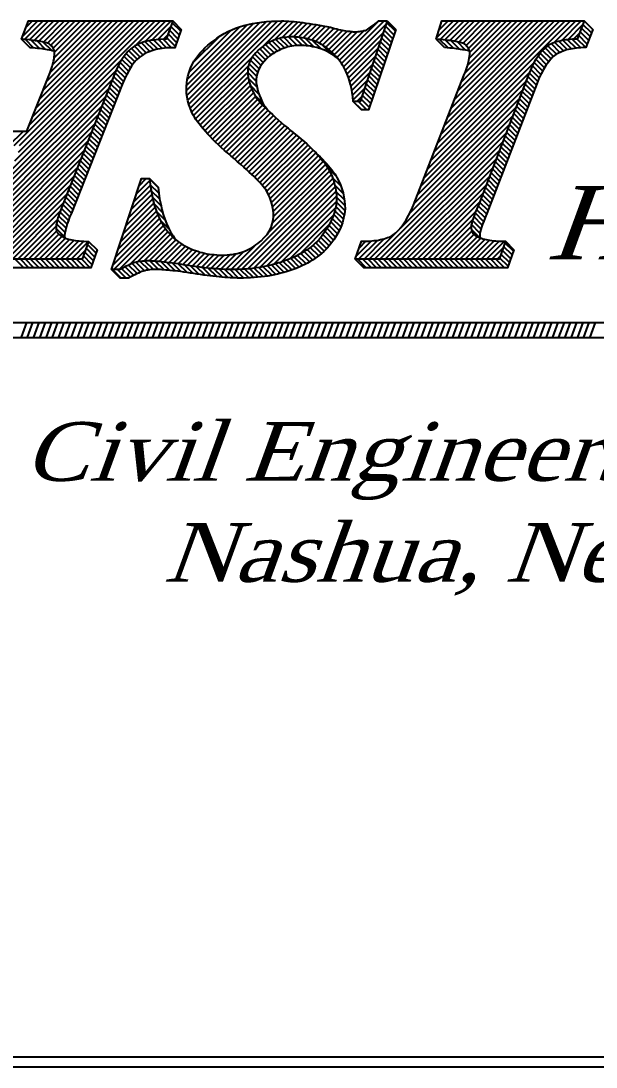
# Paper-space layout 'Cover Sheet' of a CAD drawing. Header units: inches. Extents: x 1.1 to 40.6, y 0.6 to 29.
# Drawn here: x 18.617 to 20.379, y 0.771 to 3.98 of the extents above; entities that cross this region are included whole.
import ezdxf
from ezdxf.enums import TextEntityAlignment as Align

# ---------------------------------------------------------------- set-up
doc = ezdxf.new("R2010")
doc.units = ezdxf.units.IN
doc.header["$MEASUREMENT"] = 0
for name, color, linetype in [('P4BOL', 7, 'Continuous'), ('P5TILOGO', 1, 'Continuous'), ('P5TIT', 1, 'Continuous'), ('P6TIL', 3, 'Continuous')]:
    doc.layers.add(name, color=color, linetype=linetype)
doc.styles.add('AJ4', font='dutch.ttf', dxfattribs={"width": 1.1, "oblique": 20, "height": 3.05119e-07})
doc.styles.add('MB3', font='dutch.ttf', dxfattribs={"width": 1.1, "oblique": 20, "height": 4.76748e-07})

# ---------------------------------------------------------------- blocks, each defined once
blk = doc.blocks.new('*X3')
at = {"color": 0}
for p, q in [((-6.8684, 3.0842), (-6.6611, 3.2914)), ((-6.8672, 3.0588), (-6.6346, 3.2914)), ((-6.8614, 3.0734), (-6.6434, 3.2914)), ((-6.8595, 3.0842), (-6.6523, 3.2914)), ((-6.8542, 3.2663), (-6.829, 3.2914)), ((-6.8511, 3.2606), (-6.8202, 3.2914)), ((-6.8489, 3.2804), (-6.8379, 3.2914)), ((-6.8433, 3.1181), (-6.6699, 3.2914)), ((-6.8429, 3.2598), (-6.8114, 3.2914)), ((-6.8375, 3.1327), (-6.6788, 3.2914)), ((-6.8351, 3.2588), (-6.8025, 3.2914)), ((-6.8316, 3.1474), (-6.6876, 3.2914)), ((-6.8274, 3.2577), (-6.7937, 3.2914)), ((-6.8258, 3.1621), (-6.6965, 3.2914)), ((-6.82, 3.2563), (-6.7849, 3.2914)), ((-6.8199, 3.1768), (-6.7053, 3.2914)), ((-6.8141, 3.1915), (-6.7141, 3.2914)), ((-6.8132, 3.2543), (-6.776, 3.2914)), ((-6.8085, 3.2059), (-6.723, 3.2914)), ((-6.8076, 3.251), (-6.7672, 3.2914)), ((-6.8048, 3.2185), (-6.7318, 3.2914)), ((-6.8038, 3.246), (-6.7583, 3.2914)), ((-6.802, 3.23), (-6.7407, 3.2914)), ((-6.8015, 3.2394), (-6.7495, 3.2914)), ((-6.6663, 3.2509), (-6.6258, 3.2914)), ((-6.6515, 3.2568), (-6.6169, 3.2914)), ((-6.6402, 3.2593), (-6.6081, 3.2914)), ((-6.5825, 3.1756), (-6.4706, 3.2875)), ((-6.5821, 3.1848), (-6.4818, 3.2851)), ((-6.5819, 3.1673), (-6.46, 3.2893)), ((-6.5805, 3.1599), (-6.4502, 3.2902)), ((-6.5787, 3.1529), (-6.4406, 3.291)), ((-6.5764, 3.1463), (-6.4315, 3.2912)), ((-6.5739, 3.14), (-6.4225, 3.2914)), ((-6.4559, 3.2492), (-6.414, 3.291)), ((-6.4364, 3.2598), (-6.4057, 3.2905)), ((-6.424, 3.2634), (-6.3977, 3.2896)), ((-6.4139, 3.2647), (-6.3898, 3.2887)), ((-6.4049, 3.2648), (-6.3822, 3.2875)), ((-6.3966, 3.2642), (-6.3745, 3.2864)), ((-6.3889, 3.2631), (-6.3669, 3.2851)), ((-6.3291, 3.2257), (-6.2634, 3.2914)), ((-6.3254, 3.2206), (-6.2545, 3.2914)), ((-6.3219, 3.2152), (-6.2514, 3.2857)), ((-6.177, 3.0595), (-5.9452, 3.2914)), ((-6.1714, 3.074), (-5.954, 3.2914)), ((-6.1675, 3.2635), (-6.1396, 3.2914)), ((-6.1658, 3.0885), (-5.9628, 3.2914)), ((-6.1633, 3.2766), (-6.1485, 3.2914)), ((-6.1616, 3.2606), (-6.1308, 3.2914)), ((-6.1602, 3.1029), (-5.9717, 3.2914)), ((-6.1591, 3.2897), (-6.1573, 3.2914)), ((-6.1546, 3.1174), (-5.9805, 3.2914)), ((-6.1535, 3.2598), (-6.1219, 3.2914)), ((-6.1489, 3.1318), (-5.9894, 3.2914)), ((-6.1457, 3.2588), (-6.1131, 3.2914)), ((-6.1433, 3.1463), (-5.9982, 3.2914)), ((-6.138, 3.2577), (-6.1043, 3.2914)), ((-6.1377, 3.1608), (-6.007, 3.2914)), ((-6.1321, 3.1752), (-6.0159, 3.2914)), ((-6.1306, 3.2562), (-6.0954, 3.2914)), ((-6.1265, 3.1897), (-6.0247, 3.2914)), ((-6.1238, 3.2542), (-6.0866, 3.2914)), ((-6.1205, 3.2044), (-6.0336, 3.2914)), ((-6.1184, 3.2507), (-6.0777, 3.2914)), ((-6.1157, 3.2181), (-6.0424, 3.2914)), ((-6.1145, 3.2459), (-6.0689, 3.2914)), ((-6.1132, 3.2294), (-6.0512, 3.2914)), ((-6.1126, 3.2389), (-6.0601, 3.2914)), ((-5.9727, 3.255), (-5.9363, 3.2914)), ((-5.9604, 3.2585), (-5.9275, 3.2914)), ((-5.9498, 3.2602), (-5.9247, 3.2854)), ((-6.6302, 3.2605), (-6.6086, 3.2821)), ((-6.6208, 3.2611), (-6.6136, 3.2682)), ((-6.581, 3.1948), (-6.4941, 3.2817)), ((-6.5782, 3.2064), (-6.5084, 3.2762)), ((-6.3816, 3.2616), (-6.3593, 3.2839)), ((-6.3748, 3.2596), (-6.3519, 3.2825)), ((-6.3683, 3.2572), (-6.3444, 3.2811)), ((-6.3622, 3.2544), (-6.3375, 3.2792)), ((-6.3565, 3.2513), (-6.3304, 3.2774)), ((-6.3513, 3.2477), (-6.3231, 3.2759)), ((-6.3464, 3.2438), (-6.3156, 3.2745)), ((-6.3417, 3.2396), (-6.3076, 3.2737)), ((-6.3373, 3.2352), (-6.2989, 3.2736)), ((-6.333, 3.2307), (-6.2884, 3.2752)), ((-6.3188, 3.2095), (-6.2558, 3.2724)), ((-5.9401, 3.2611), (-5.9302, 3.271)), ((-6.5712, 3.2223), (-6.5279, 3.2656)), ((-6.3159, 3.2035), (-6.2603, 3.2591)), ((-6.5708, 3.1342), (-6.4719, 3.2331)), ((-6.3134, 3.1971), (-6.2647, 3.2458)), ((-6.8729, 3.0443), (-6.6895, 3.2277)), ((-6.5674, 3.1288), (-6.4796, 3.2166)), ((-6.3114, 3.1904), (-6.2692, 3.2326)), ((-6.3097, 3.1832), (-6.2736, 3.2193)), ((-6.1827, 3.0451), (-6.006, 3.2217)), ((-6.8786, 3.0297), (-6.6993, 3.209)), ((-6.5638, 3.1236), (-6.4808, 3.2065)), ((-6.5599, 3.1186), (-6.4802, 3.1983)), ((-6.3083, 3.1758), (-6.2781, 3.206)), ((-6.1883, 3.0306), (-6.0134, 3.2055)), ((-6.8844, 3.0151), (-6.7058, 3.1937)), ((-6.556, 3.1137), (-6.4786, 3.191)), ((-6.5519, 3.109), (-6.4765, 3.1844)), ((-6.307, 3.1682), (-6.2826, 3.1927)), ((-6.1939, 3.0162), (-6.0189, 3.1911)), ((-6.8958, 2.986), (-6.7174, 3.1645)), ((-6.8901, 3.0006), (-6.7116, 3.1791)), ((-6.5477, 3.1043), (-6.474, 3.178)), ((-6.5435, 3.0996), (-6.4711, 3.172)), ((-6.5392, 3.0951), (-6.4682, 3.1661)), ((-6.3061, 3.1603), (-6.287, 3.1794)), ((-6.2999, 3.1577), (-6.2915, 3.1661)), ((-6.1995, 3.0017), (-6.0245, 3.1768)), ((-6.9028, 2.9702), (-6.7231, 3.1499)), ((-6.5348, 3.0907), (-6.4645, 3.161)), ((-6.5303, 3.0863), (-6.4604, 3.1562)), ((-6.5258, 3.082), (-6.4562, 3.1516)), ((-6.5212, 3.0778), (-6.4519, 3.1471)), ((-6.2122, 2.9714), (-6.0355, 3.1481)), ((-6.2051, 2.9873), (-6.03, 3.1624)), ((-6.9134, 2.9508), (-6.7289, 3.1353)), ((-6.5164, 3.0737), (-6.4474, 3.1428)), ((-6.5117, 3.0696), (-6.4427, 3.1385)), ((-6.5069, 3.0655), (-6.4382, 3.1342)), ((-6.5021, 3.0615), (-6.4336, 3.13)), ((-6.2273, 2.9474), (-6.041, 3.1337)), ((-6.9597, 2.8956), (-6.7346, 3.1207)), ((-6.4974, 3.0574), (-6.4289, 3.1259)), ((-6.4927, 3.0533), (-6.4241, 3.1218)), ((-6.4879, 3.0492), (-6.4194, 3.1177)), ((-6.4834, 3.0449), (-6.4146, 3.1136)), ((-6.2703, 2.8956), (-6.0465, 3.1193)), ((-6.9509, 2.8956), (-6.7404, 3.1061)), ((-6.8772, 3.0842), (-6.8531, 3.1083)), ((-6.4789, 3.0406), (-6.4098, 3.1096)), ((-6.4742, 3.0364), (-6.405, 3.1056)), ((-6.4697, 3.0321), (-6.4001, 3.1016)), ((-6.4654, 3.0276), (-6.3952, 3.0977)), ((-6.2614, 2.8956), (-6.0521, 3.105)), ((-6.942, 2.8956), (-6.7462, 3.0915)), ((-6.9332, 2.8956), (-6.7519, 3.0769)), ((-6.4609, 3.0231), (-6.3904, 3.0936)), ((-6.4568, 3.0184), (-6.3857, 3.0895)), ((-6.4528, 3.0136), (-6.3811, 3.0853)), ((-6.4491, 3.0085), (-6.3765, 3.0811)), ((-6.4463, 3.0024), (-6.372, 3.0767)), ((-6.2526, 2.8956), (-6.0576, 3.0906)), ((-6.9243, 2.8956), (-6.7577, 3.0623)), ((-6.4437, 2.9962), (-6.3676, 3.0722)), ((-6.4414, 2.9896), (-6.3635, 3.0676)), ((-6.4397, 2.9825), (-6.3594, 3.0628)), ((-6.2438, 2.8956), (-6.0631, 3.0763)), ((-6.2349, 2.8956), (-6.0686, 3.0619)), ((-6.9155, 2.8956), (-6.7634, 3.0477)), ((-6.4461, 2.9407), (-6.345, 3.0418)), ((-6.4397, 2.956), (-6.3481, 3.0476)), ((-6.4385, 2.9749), (-6.3554, 3.0579)), ((-6.4381, 2.9665), (-6.3517, 3.0529)), ((-6.2261, 2.8956), (-6.0741, 3.0475)), ((-6.9067, 2.8956), (-6.7692, 3.0331)), ((-6.6654, 3.0043), (-6.6433, 3.0263)), ((-6.661, 3.0175), (-6.6492, 3.0294)), ((-6.4996, 2.8784), (-6.3422, 3.0358)), ((-6.4904, 2.8788), (-6.3397, 3.0295)), ((-6.2172, 2.8956), (-6.0797, 3.0332)), ((-6.8978, 2.8956), (-6.7749, 3.0185)), ((-6.6741, 2.9779), (-6.6413, 3.0107)), ((-6.6697, 2.9911), (-6.6424, 3.0185)), ((-6.4808, 2.8795), (-6.3375, 3.0229)), ((-6.4709, 2.8806), (-6.3357, 3.0158)), ((-6.4608, 2.8819), (-6.3345, 3.0081)), ((-6.2084, 2.8956), (-6.0852, 3.0188)), ((-6.889, 2.8956), (-6.7807, 3.0039)), ((-6.6828, 2.9515), (-6.6383, 2.996)), ((-6.6784, 2.9647), (-6.6399, 3.0033)), ((-6.4499, 2.8839), (-6.3337, 3.0002)), ((-6.4382, 2.8868), (-6.3336, 2.9913)), ((-6.1996, 2.8956), (-6.0907, 3.0045)), ((-6.1907, 2.8956), (-6.0962, 2.9901)), ((-6.8801, 2.8956), (-6.7865, 2.9893)), ((-6.8713, 2.8956), (-6.7924, 2.9746)), ((-6.6958, 2.912), (-6.6323, 2.9756)), ((-6.6915, 2.9252), (-6.6346, 2.9821)), ((-6.6871, 2.9384), (-6.6366, 2.9889)), ((-6.4256, 2.8905), (-6.3352, 2.9809)), ((-6.1819, 2.8956), (-6.1025, 2.975)), ((-6.8625, 2.8956), (-6.7964, 2.9616)), ((-6.7045, 2.8856), (-6.6271, 2.963)), ((-6.703, 2.8783), (-6.6241, 2.9572)), ((-6.7002, 2.8988), (-6.6299, 2.9691)), ((-6.4115, 2.8958), (-6.3385, 2.9688)), ((-6.173, 2.8956), (-6.1076, 2.9611)), ((-6.8536, 2.8956), (-6.7988, 2.9504)), ((-6.8448, 2.8956), (-6.798, 2.9424)), ((-6.6941, 2.8783), (-6.6208, 2.9516)), ((-6.6773, 2.8864), (-6.6173, 2.9463)), ((-6.6637, 2.8911), (-6.6134, 2.9413)), ((-6.3945, 2.904), (-6.3455, 2.953)), ((-6.2791, 2.8956), (-6.2364, 2.9383)), ((-6.1642, 2.8956), (-6.1101, 2.9497)), ((-6.1554, 2.8956), (-6.1089, 2.9421)), ((-6.836, 2.8956), (-6.7945, 2.9371)), ((-6.8271, 2.8956), (-6.7893, 2.9334)), ((-6.8183, 2.8956), (-6.7834, 2.9305)), ((-6.8094, 2.8956), (-6.7766, 2.9284)), ((-6.8006, 2.8956), (-6.7693, 2.9269)), ((-6.7918, 2.8956), (-6.7614, 2.926)), ((-6.7829, 2.8956), (-6.7531, 2.9254)), ((-6.7741, 2.8956), (-6.7454, 2.9243)), ((-6.6535, 2.8924), (-6.6093, 2.9367)), ((-6.6445, 2.8926), (-6.6049, 2.9322)), ((-6.6361, 2.8921), (-6.6003, 2.9279)), ((-6.6279, 2.8916), (-6.5953, 2.9241)), ((-6.6199, 2.8907), (-6.59, 2.9206)), ((-6.3007, 2.9006), (-6.2752, 2.926)), ((-6.2968, 2.8956), (-6.2652, 2.9272)), ((-6.296, 2.9141), (-6.2846, 2.9255)), ((-6.2879, 2.8956), (-6.2537, 2.9298)), ((-6.1465, 2.8956), (-6.1054, 2.9368)), ((-6.1377, 2.8956), (-6.1003, 2.933)), ((-6.1288, 2.8956), (-6.0939, 2.9306)), ((-6.12, 2.8956), (-6.0869, 2.9287)), ((-6.1112, 2.8956), (-6.0795, 2.9272)), ((-6.1023, 2.8956), (-6.0718, 2.9262)), ((-6.0935, 2.8956), (-6.0634, 2.9257)), ((-6.0847, 2.8956), (-6.0549, 2.9253)), ((-6.7652, 2.8956), (-6.7501, 2.9108)), ((-6.6119, 2.8898), (-6.5844, 2.9173)), ((-6.6041, 2.8888), (-6.5784, 2.9145)), ((-6.5963, 2.8877), (-6.5723, 2.9117)), ((-6.5887, 2.8865), (-6.5658, 2.9094)), ((-6.5811, 2.8853), (-6.5592, 2.9072)), ((-6.5733, 2.8842), (-6.552, 2.9055)), ((-6.5657, 2.883), (-6.5447, 2.904)), ((-6.5578, 2.882), (-6.5367, 2.9032)), ((-6.5338, 2.8795), (-6.5102, 2.9032)), ((-6.5257, 2.8788), (-6.4997, 2.9049)), ((-6.5171, 2.8785), (-6.4871, 2.9086)), ((-6.5085, 2.8783), (-6.4689, 2.9179)), ((-6.0758, 2.8956), (-6.0571, 2.9143)), ((-6.7564, 2.8956), (-6.7547, 2.8973)), ((-6.55, 2.8811), (-6.5286, 2.9025)), ((-6.5419, 2.8803), (-6.5198, 2.9024)), ((-6.067, 2.8956), (-6.062, 2.9006))]:
    blk.add_line(p, q, dxfattribs=at)
blk = doc.blocks.new('*X5')
at = {"color": 0}
for p, q in [((-6.5921, 3.2744), (-6.6063, 3.2885)), ((-6.2362, 3.2748), (-6.2503, 3.2889)), ((-5.9104, 3.2715), (-5.9246, 3.2857)), ((-6.5989, 3.2557), (-6.613, 3.2698)), ((-6.5966, 3.2619), (-6.6108, 3.276)), ((-6.5944, 3.2681), (-6.6085, 3.2823)), ((-6.2425, 3.2557), (-6.2567, 3.2699)), ((-6.2404, 3.2621), (-6.2546, 3.2762)), ((-6.2383, 3.2684), (-6.2524, 3.2826)), ((-5.9151, 3.2592), (-5.9293, 3.2734)), ((-5.9128, 3.2654), (-5.9269, 3.2795)), ((-6.8356, 3.2464), (-6.8498, 3.2605)), ((-6.8262, 3.2454), (-6.8403, 3.2595)), ((-6.8163, 3.244), (-6.8305, 3.2582)), ((-6.806, 3.2422), (-6.8201, 3.2563)), ((-6.6493, 3.2382), (-6.6634, 3.2523)), ((-6.6433, 3.2407), (-6.6574, 3.2548)), ((-6.6369, 3.2428), (-6.6511, 3.2569)), ((-6.63, 3.2444), (-6.6442, 3.2586)), ((-6.6227, 3.2456), (-6.6368, 3.2597)), ((-6.6151, 3.2464), (-6.6292, 3.2606)), ((-6.6071, 3.2469), (-6.6212, 3.261)), ((-6.6011, 3.2494), (-6.6153, 3.2636)), ((-6.4371, 3.2382), (-6.4513, 3.2523)), ((-6.4317, 3.2412), (-6.4458, 3.2554)), ((-6.426, 3.244), (-6.4401, 3.2582)), ((-6.42, 3.2465), (-6.4341, 3.2606)), ((-6.4134, 3.2484), (-6.4275, 3.2625)), ((-6.4063, 3.2497), (-6.4204, 3.2639)), ((-6.3986, 3.2506), (-6.4128, 3.2647)), ((-6.3902, 3.2506), (-6.4043, 3.2648)), ((-6.3809, 3.2498), (-6.3951, 3.264)), ((-6.3707, 3.2481), (-6.3848, 3.2623)), ((-6.359, 3.2449), (-6.3732, 3.2591)), ((-6.3433, 3.2377), (-6.3574, 3.2518)), ((-6.2489, 3.2367), (-6.2631, 3.2508)), ((-6.2468, 3.243), (-6.2609, 3.2572)), ((-6.2447, 3.2494), (-6.2588, 3.2635)), ((-6.1485, 3.2465), (-6.1627, 3.2607)), ((-6.1391, 3.2456), (-6.1533, 3.2598)), ((-6.1294, 3.2444), (-6.1435, 3.2585)), ((-6.1193, 3.2428), (-6.1335, 3.257)), ((-6.1162, 3.2481), (-6.1214, 3.2533)), ((-5.9684, 3.2362), (-5.9826, 3.2503)), ((-5.9628, 3.239), (-5.9769, 3.2532)), ((-5.9568, 3.2415), (-5.971, 3.2557)), ((-5.9503, 3.2435), (-5.9644, 3.2576)), ((-5.9433, 3.245), (-5.9575, 3.2591)), ((-5.9359, 3.2461), (-5.95, 3.2602)), ((-5.9282, 3.2468), (-5.9423, 3.261)), ((-5.9199, 3.2471), (-5.9341, 3.2612)), ((-5.9175, 3.2531), (-5.9316, 3.2673)), ((-6.6683, 3.2233), (-6.6824, 3.2374)), ((-6.6643, 3.2278), (-6.6784, 3.2419)), ((-6.6597, 3.2317), (-6.6739, 3.2458)), ((-6.6547, 3.2352), (-6.6689, 3.2493)), ((-6.4552, 3.2223), (-6.4693, 3.2364)), ((-6.4511, 3.2267), (-6.4653, 3.2409)), ((-6.4468, 3.2309), (-6.461, 3.245)), ((-6.4421, 3.2347), (-6.4563, 3.2489)), ((-6.2532, 3.224), (-6.2673, 3.2381)), ((-6.2511, 3.2303), (-6.2652, 3.2444)), ((-5.9849, 3.2187), (-5.9991, 3.2329)), ((-5.9814, 3.2236), (-5.9955, 3.2378)), ((-5.9775, 3.2283), (-5.9916, 3.2424)), ((-5.9732, 3.2325), (-5.9874, 3.2466)), ((-6.6816, 3.2026), (-6.6957, 3.2168)), ((-6.6786, 3.2081), (-6.6927, 3.2223)), ((-6.6754, 3.2134), (-6.6896, 3.2276)), ((-6.672, 3.2185), (-6.6861, 3.2326)), ((-6.4645, 3.2061), (-6.4786, 3.2202)), ((-6.462, 3.2121), (-6.4761, 3.2263)), ((-6.4588, 3.2174), (-6.4729, 3.2316)), ((-6.2596, 3.2049), (-6.2737, 3.219)), ((-6.2575, 3.2112), (-6.2716, 3.2254)), ((-6.2553, 3.2176), (-6.2695, 3.2317)), ((-5.9944, 3.2027), (-6.0085, 3.2169)), ((-5.9915, 3.2083), (-6.0056, 3.2225)), ((-5.9883, 3.2136), (-6.0025, 3.2278)), ((-6.6895, 3.1851), (-6.7036, 3.1992)), ((-6.6869, 3.191), (-6.7011, 3.2051)), ((-6.6843, 3.1968), (-6.6984, 3.211)), ((-6.4667, 3.1914), (-6.4808, 3.2055)), ((-6.4662, 3.1994), (-6.4804, 3.2135)), ((-6.266, 3.1858), (-6.2801, 3.2)), ((-6.2638, 3.1922), (-6.278, 3.2063)), ((-6.2617, 3.1985), (-6.2759, 3.2127)), ((-6.0018, 3.1847), (-6.016, 3.1989)), ((-5.9995, 3.1908), (-6.0136, 3.205)), ((-5.997, 3.1969), (-6.0112, 3.211)), ((-6.6967, 3.1668), (-6.7108, 3.181)), ((-6.6943, 3.1729), (-6.7084, 3.1871)), ((-6.6919, 3.179), (-6.706, 3.1931)), ((-6.4657, 3.1819), (-6.4798, 3.196)), ((-6.4623, 3.17), (-6.4764, 3.1841)), ((-6.2724, 3.1667), (-6.2865, 3.1809)), ((-6.2702, 3.1731), (-6.2844, 3.1872)), ((-6.2681, 3.1795), (-6.2822, 3.1936)), ((-6.0065, 3.1725), (-6.0207, 3.1866)), ((-6.0042, 3.1786), (-6.0183, 3.1927)), ((-6.7015, 3.1547), (-6.7156, 3.1688)), ((-6.6991, 3.1607), (-6.7132, 3.1749)), ((-6.4554, 3.1546), (-6.4695, 3.1688)), ((-6.2766, 3.154), (-6.2908, 3.1682)), ((-6.2745, 3.1604), (-6.2886, 3.1745)), ((-6.0136, 3.1541), (-6.0277, 3.1682)), ((-6.0112, 3.1602), (-6.0254, 3.1743)), ((-6.0089, 3.1663), (-6.023, 3.1805)), ((-6.7087, 3.1364), (-6.7228, 3.1505)), ((-6.7063, 3.1425), (-6.7204, 3.1566)), ((-6.7039, 3.1486), (-6.718, 3.1627)), ((-6.2916, 3.1435), (-6.3057, 3.1577)), ((-6.2831, 3.1435), (-6.2972, 3.1577)), ((-6.2787, 3.1477), (-6.2929, 3.1618)), ((-6.0207, 3.1357), (-6.0348, 3.1498)), ((-6.0183, 3.1418), (-6.0325, 3.1559)), ((-6.016, 3.1479), (-6.0301, 3.1621)), ((-6.7159, 3.1181), (-6.73, 3.1323)), ((-6.7135, 3.1242), (-6.7276, 3.1384)), ((-6.7111, 3.1303), (-6.7252, 3.1445)), ((-6.0277, 3.1173), (-6.0419, 3.1314)), ((-6.0254, 3.1234), (-6.0395, 3.1376)), ((-6.023, 3.1295), (-6.0372, 3.1437)), ((-6.7231, 3.0999), (-6.7373, 3.114)), ((-6.7207, 3.106), (-6.7348, 3.1201)), ((-6.7183, 3.1121), (-6.7324, 3.1262)), ((-6.0348, 3.0989), (-6.049, 3.113)), ((-6.0325, 3.105), (-6.0466, 3.1192)), ((-6.0301, 3.1112), (-6.0442, 3.1253)), ((-6.7303, 3.0816), (-6.7445, 3.0958)), ((-6.7279, 3.0877), (-6.7421, 3.1019)), ((-6.7255, 3.0938), (-6.7397, 3.108)), ((-6.0419, 3.0805), (-6.056, 3.0947)), ((-6.0395, 3.0866), (-6.0537, 3.1008)), ((-6.0372, 3.0928), (-6.0513, 3.1069)), ((-6.7375, 3.0634), (-6.7517, 3.0775)), ((-6.7351, 3.0695), (-6.7493, 3.0836)), ((-6.7327, 3.0756), (-6.7469, 3.0897)), ((-6.0466, 3.0683), (-6.0607, 3.0824)), ((-6.0442, 3.0744), (-6.0584, 3.0885)), ((-6.7447, 3.0451), (-6.7589, 3.0593)), ((-6.7423, 3.0512), (-6.7565, 3.0654)), ((-6.7399, 3.0573), (-6.7541, 3.0714)), ((-6.0537, 3.0499), (-6.0678, 3.064)), ((-6.0513, 3.056), (-6.0654, 3.0701)), ((-6.049, 3.0621), (-6.0631, 3.0763)), ((-6.7495, 3.033), (-6.7637, 3.0471)), ((-6.7471, 3.039), (-6.7613, 3.0532)), ((-6.3337, 3.0329), (-6.3479, 3.0471)), ((-6.0607, 3.0315), (-6.0749, 3.0456)), ((-6.0584, 3.0376), (-6.0725, 3.0518)), ((-6.056, 3.0437), (-6.0702, 3.0579)), ((-6.7567, 3.0147), (-6.7709, 3.0288)), ((-6.7543, 3.0208), (-6.7685, 3.0349)), ((-6.7519, 3.0269), (-6.7661, 3.041)), ((-6.6295, 3.0148), (-6.6436, 3.0289)), ((-6.326, 3.0168), (-6.3402, 3.0309)), ((-6.0678, 3.0131), (-6.0819, 3.0272)), ((-6.0654, 3.0192), (-6.0796, 3.0334)), ((-6.0631, 3.0254), (-6.0772, 3.0395)), ((-6.7639, 2.9965), (-6.7781, 3.0106)), ((-6.7615, 3.0025), (-6.7757, 3.0167)), ((-6.7591, 3.0086), (-6.7733, 3.0228)), ((-6.6284, 3.0052), (-6.6425, 3.0193)), ((-6.6269, 2.9952), (-6.6411, 3.0094)), ((-6.3221, 3.0044), (-6.3363, 3.0185)), ((-6.3204, 2.9941), (-6.3345, 3.0083)), ((-6.0749, 2.9947), (-6.089, 3.0089)), ((-6.0725, 3.0008), (-6.0867, 3.015)), ((-6.0702, 3.007), (-6.0843, 3.0211)), ((-6.7711, 2.9782), (-6.7853, 2.9923)), ((-6.7687, 2.9843), (-6.7829, 2.9984)), ((-6.7663, 2.9904), (-6.7805, 3.0045)), ((-6.6248, 2.9846), (-6.6389, 2.9987)), ((-6.3196, 2.9764), (-6.3337, 2.9905)), ((-6.3195, 2.9847), (-6.3336, 2.9989)), ((-6.0819, 2.9763), (-6.0961, 2.9905)), ((-6.0796, 2.9825), (-6.0937, 2.9966)), ((-6.0772, 2.9886), (-6.0914, 3.0027)), ((-6.7784, 2.96), (-6.7925, 2.9741)), ((-6.776, 2.9661), (-6.7902, 2.9803)), ((-6.7735, 2.9721), (-6.7877, 2.9863)), ((-6.6221, 2.9734), (-6.6362, 2.9876)), ((-6.6179, 2.9607), (-6.632, 2.9748)), ((-6.3222, 2.962), (-6.3363, 2.9762)), ((-6.3206, 2.9689), (-6.3348, 2.9831)), ((-6.0894, 2.9583), (-6.1035, 2.9725)), ((-6.0869, 2.9643), (-6.101, 2.9784)), ((-6.0843, 2.9702), (-6.0985, 2.9844)), ((-6.7824, 2.9471), (-6.7966, 2.9612)), ((-6.7805, 2.9537), (-6.7947, 2.9678)), ((-6.6113, 2.9457), (-6.6255, 2.9598)), ((-6.329, 2.9434), (-6.3431, 2.9575)), ((-6.3264, 2.9492), (-6.3405, 2.9634)), ((-6.3241, 2.9554), (-6.3382, 2.9696)), ((-6.0938, 2.9458), (-6.108, 2.9599)), ((-6.0917, 2.9521), (-6.1058, 2.9663)), ((-6.7848, 2.9325), (-6.7989, 2.9466)), ((-6.784, 2.9402), (-6.7982, 2.9543)), ((-6.3384, 2.9273), (-6.3525, 2.9414)), ((-6.335, 2.9324), (-6.3492, 2.9466)), ((-6.3319, 2.9378), (-6.346, 2.9519)), ((-6.0955, 2.939), (-6.1097, 2.9531)), ((-6.0965, 2.9315), (-6.1097, 2.9447)), ((-6.7327, 2.9059), (-6.7469, 2.92)), ((-6.3539, 2.9089), (-6.368, 2.923)), ((-6.3496, 2.913), (-6.3637, 2.9272)), ((-6.3457, 2.9176), (-6.3598, 2.9318)), ((-6.3419, 2.9224), (-6.3561, 2.9365)), ((-6.0399, 2.9088), (-6.0541, 2.923)), ((-6.7371, 2.8933), (-6.7512, 2.9074)), ((-6.7349, 2.8996), (-6.749, 2.9137)), ((-6.3784, 2.891), (-6.3925, 2.9051)), ((-6.373, 2.8941), (-6.3872, 2.9082)), ((-6.3679, 2.8975), (-6.3821, 2.9116)), ((-6.363, 2.901), (-6.3772, 2.9152)), ((-6.3583, 2.9048), (-6.3724, 2.9189)), ((-6.0466, 2.89), (-6.0607, 2.9042)), ((-6.0443, 2.8963), (-6.0585, 2.9105)), ((-6.0421, 2.9026), (-6.0563, 2.9167)), ((-6.8526, 2.8815), (-6.8667, 2.8956)), ((-6.8441, 2.8815), (-6.8582, 2.8956)), ((-6.8356, 2.8815), (-6.8497, 2.8956)), ((-6.8271, 2.8815), (-6.8413, 2.8956)), ((-6.8186, 2.8815), (-6.8328, 2.8956)), ((-6.8101, 2.8815), (-6.8243, 2.8956)), ((-6.8017, 2.8815), (-6.8158, 2.8956)), ((-6.7932, 2.8815), (-6.8073, 2.8956)), ((-6.7847, 2.8815), (-6.7988, 2.8956)), ((-6.7762, 2.8815), (-6.7903, 2.8956)), ((-6.7677, 2.8815), (-6.7819, 2.8956)), ((-6.7592, 2.8815), (-6.7734, 2.8956)), ((-6.7507, 2.8815), (-6.7649, 2.8956)), ((-6.7423, 2.8815), (-6.7564, 2.8956)), ((-6.7393, 2.887), (-6.7534, 2.9011)), ((-6.6645, 2.8716), (-6.6786, 2.8857)), ((-6.6586, 2.8742), (-6.6728, 2.8883)), ((-6.6522, 2.8763), (-6.6664, 2.8904)), ((-6.6452, 2.8777), (-6.6593, 2.8918)), ((-6.6373, 2.8783), (-6.6515, 2.8925)), ((-6.629, 2.8785), (-6.6431, 2.8926)), ((-6.6198, 2.8778), (-6.634, 2.892)), ((-6.6106, 2.8771), (-6.6247, 2.8912)), ((-6.6011, 2.876), (-6.6152, 2.8902)), ((-6.5914, 2.8748), (-6.6055, 2.8889)), ((-6.5816, 2.8735), (-6.5957, 2.8876)), ((-6.5714, 2.8718), (-6.5856, 2.886)), ((-6.4272, 2.8718), (-6.4413, 2.886)), ((-6.4204, 2.8736), (-6.4346, 2.8877)), ((-6.4139, 2.8756), (-6.4281, 2.8897)), ((-6.4076, 2.8777), (-6.4218, 2.8919)), ((-6.4014, 2.88), (-6.4155, 2.8941)), ((-6.3954, 2.8825), (-6.4095, 2.8966)), ((-6.3895, 2.8851), (-6.4037, 2.8992)), ((-6.3838, 2.8879), (-6.398, 2.902)), ((-6.2841, 2.8815), (-6.2982, 2.8956)), ((-6.2756, 2.8815), (-6.2897, 2.8956)), ((-6.2671, 2.8815), (-6.2812, 2.8956)), ((-6.2586, 2.8815), (-6.2727, 2.8956)), ((-6.2501, 2.8815), (-6.2643, 2.8956)), ((-6.2416, 2.8815), (-6.2558, 2.8956)), ((-6.2331, 2.8815), (-6.2473, 2.8956)), ((-6.2247, 2.8815), (-6.2388, 2.8956)), ((-6.2162, 2.8815), (-6.2303, 2.8956)), ((-6.2077, 2.8815), (-6.2218, 2.8956)), ((-6.1992, 2.8815), (-6.2133, 2.8956)), ((-6.1907, 2.8815), (-6.2049, 2.8956)), ((-6.1822, 2.8815), (-6.1964, 2.8956)), ((-6.1738, 2.8815), (-6.1879, 2.8956)), ((-6.1653, 2.8815), (-6.1794, 2.8956)), ((-6.1568, 2.8815), (-6.1709, 2.8956)), ((-6.1483, 2.8815), (-6.1624, 2.8956)), ((-6.1398, 2.8815), (-6.154, 2.8956)), ((-6.1313, 2.8815), (-6.1455, 2.8956)), ((-6.1228, 2.8815), (-6.137, 2.8956)), ((-6.1144, 2.8815), (-6.1285, 2.8956)), ((-6.1059, 2.8815), (-6.12, 2.8956)), ((-6.0974, 2.8815), (-6.1115, 2.8956)), ((-6.0889, 2.8815), (-6.103, 2.8956)), ((-6.0804, 2.8815), (-6.0946, 2.8956)), ((-6.0719, 2.8815), (-6.0861, 2.8956)), ((-6.0634, 2.8815), (-6.0776, 2.8956)), ((-6.055, 2.8815), (-6.0691, 2.8956)), ((-6.0488, 2.8838), (-6.0629, 2.8979)), ((-6.691, 2.8642), (-6.7052, 2.8783)), ((-6.6825, 2.8642), (-6.6967, 2.8783)), ((-6.6756, 2.8657), (-6.6897, 2.8798)), ((-6.6701, 2.8687), (-6.6843, 2.8829)), ((-6.5615, 2.8704), (-6.5756, 2.8845)), ((-6.5515, 2.8689), (-6.5656, 2.883)), ((-6.5418, 2.8676), (-6.5559, 2.8818)), ((-6.5322, 2.8666), (-6.5464, 2.8807)), ((-6.5229, 2.8657), (-6.537, 2.8798)), ((-6.5135, 2.8648), (-6.5276, 2.8789)), ((-6.5046, 2.8644), (-6.5187, 2.8785)), ((-6.4959, 2.8642), (-6.51, 2.8783)), ((-6.4874, 2.8642), (-6.5016, 2.8783)), ((-6.4792, 2.8645), (-6.4934, 2.8787)), ((-6.4713, 2.865), (-6.4854, 2.8792)), ((-6.4634, 2.8657), (-6.4776, 2.8798)), ((-6.4558, 2.8666), (-6.47, 2.8807)), ((-6.4483, 2.8675), (-6.4624, 2.8816)), ((-6.4411, 2.8688), (-6.4553, 2.883)), ((-6.434, 2.8702), (-6.4481, 2.8843))]:
    blk.add_line(p, q, dxfattribs=at)
blk = doc.blocks.new('*X2')
at = {"color": 0}
for p, q in [((-134.4266, -31.8393), (-134.4175, -31.8143)), ((-134.416, -31.8393), (-134.4069, -31.8143)), ((-134.4053, -31.8393), (-134.3962, -31.8143)), ((-134.3947, -31.8393), (-134.3856, -31.8143)), ((-134.384, -31.8393), (-134.3749, -31.8143)), ((-134.3734, -31.8393), (-134.3643, -31.8143)), ((-134.3628, -31.8393), (-134.3537, -31.8143)), ((-134.3521, -31.8393), (-134.343, -31.8143)), ((-134.3415, -31.8393), (-134.3324, -31.8143)), ((-134.3308, -31.8393), (-134.3217, -31.8143)), ((-134.3202, -31.8393), (-134.3111, -31.8143)), ((-134.3096, -31.8393), (-134.3005, -31.8143)), ((-134.2989, -31.8393), (-134.2898, -31.8143)), ((-134.2883, -31.8393), (-134.2792, -31.8143)), ((-134.2776, -31.8393), (-134.2685, -31.8143)), ((-134.267, -31.8393), (-134.2579, -31.8143)), ((-134.2563, -31.8393), (-134.2472, -31.8143)), ((-134.2457, -31.8393), (-134.2366, -31.8143)), ((-134.2351, -31.8393), (-134.226, -31.8143)), ((-134.2244, -31.8393), (-134.2153, -31.8143)), ((-134.2138, -31.8393), (-134.2047, -31.8143)), ((-134.2031, -31.8393), (-134.194, -31.8143)), ((-134.1925, -31.8393), (-134.1834, -31.8143)), ((-134.1819, -31.8393), (-134.1728, -31.8143)), ((-134.1712, -31.8393), (-134.1621, -31.8143)), ((-134.1606, -31.8393), (-134.1515, -31.8143)), ((-134.1499, -31.8393), (-134.1408, -31.8143)), ((-134.1393, -31.8393), (-134.1302, -31.8143)), ((-134.1286, -31.8393), (-134.1195, -31.8143)), ((-134.118, -31.8393), (-134.1089, -31.8143)), ((-134.1074, -31.8393), (-134.0983, -31.8143)), ((-134.0967, -31.8393), (-134.0876, -31.8143)), ((-134.0861, -31.8393), (-134.077, -31.8143)), ((-134.0754, -31.8393), (-134.0663, -31.8143)), ((-134.0648, -31.8393), (-134.0557, -31.8143)), ((-134.0542, -31.8393), (-134.0451, -31.8143)), ((-134.0435, -31.8393), (-134.0344, -31.8143)), ((-134.0329, -31.8393), (-134.0238, -31.8143)), ((-134.0222, -31.8393), (-134.0131, -31.8143)), ((-134.0116, -31.8393), (-134.0025, -31.8143)), ((-134.0009, -31.8393), (-133.9918, -31.8143)), ((-133.9903, -31.8393), (-133.9812, -31.8143)), ((-133.9797, -31.8393), (-133.9706, -31.8143)), ((-133.969, -31.8393), (-133.9599, -31.8143)), ((-133.9584, -31.8393), (-133.9493, -31.8143)), ((-133.9477, -31.8393), (-133.9386, -31.8143)), ((-133.9371, -31.8393), (-133.928, -31.8143)), ((-133.9264, -31.8393), (-133.9173, -31.8143)), ((-133.9158, -31.8393), (-133.9067, -31.8143)), ((-133.9052, -31.8393), (-133.8961, -31.8143)), ((-133.8945, -31.8393), (-133.8854, -31.8143)), ((-133.8839, -31.8393), (-133.8748, -31.8143)), ((-133.8732, -31.8393), (-133.8641, -31.8143)), ((-133.8626, -31.8393), (-133.8535, -31.8143)), ((-133.852, -31.8393), (-133.8429, -31.8143)), ((-133.8413, -31.8393), (-133.8322, -31.8143)), ((-133.8307, -31.8393), (-133.8216, -31.8143)), ((-133.82, -31.8393), (-133.8109, -31.8143)), ((-133.8094, -31.8393), (-133.8003, -31.8143)), ((-133.7987, -31.8393), (-133.7896, -31.8143)), ((-133.7881, -31.8393), (-133.779, -31.8143)), ((-133.7775, -31.8393), (-133.7684, -31.8143)), ((-133.7668, -31.8393), (-133.7577, -31.8143)), ((-133.7562, -31.8393), (-133.7471, -31.8143)), ((-133.7455, -31.8393), (-133.7364, -31.8143)), ((-133.7349, -31.8393), (-133.7258, -31.8143)), ((-133.7243, -31.8393), (-133.7152, -31.8143)), ((-133.7136, -31.8393), (-133.7045, -31.8143)), ((-133.703, -31.8393), (-133.6939, -31.8143)), ((-133.6923, -31.8393), (-133.6832, -31.8143)), ((-133.6817, -31.8393), (-133.6726, -31.8143)), ((-133.671, -31.8393), (-133.6619, -31.8143)), ((-133.6604, -31.8393), (-133.6513, -31.8143)), ((-133.6498, -31.8393), (-133.6407, -31.8143)), ((-133.6391, -31.8393), (-133.63, -31.8143)), ((-133.6285, -31.8393), (-133.6194, -31.8143)), ((-133.6178, -31.8393), (-133.6087, -31.8143)), ((-133.6072, -31.8393), (-133.5981, -31.8143)), ((-133.5966, -31.8393), (-133.5875, -31.8143)), ((-133.5859, -31.8393), (-133.5768, -31.8143)), ((-133.5753, -31.8393), (-133.5662, -31.8143)), ((-133.5646, -31.8393), (-133.5555, -31.8143)), ((-133.554, -31.8393), (-133.5449, -31.8143)), ((-133.5433, -31.8393), (-133.5342, -31.8143)), ((-133.5327, -31.8393), (-133.5236, -31.8143)), ((-133.5221, -31.8393), (-133.513, -31.8143)), ((-133.5114, -31.8393), (-133.5023, -31.8143)), ((-133.5008, -31.8393), (-133.4917, -31.8143)), ((-133.4901, -31.8393), (-133.481, -31.8143)), ((-133.4795, -31.8393), (-133.4704, -31.8143)), ((-133.4689, -31.8393), (-133.4598, -31.8143)), ((-133.4582, -31.8393), (-133.4491, -31.8143))]:
    blk.add_line(p, q, dxfattribs=at)

psp = doc.layouts.new('Cover Sheet')

# ---------------------------------------------------------------- linework, layer by layer
at = {"layer": 'P4BOL'}
for p, q in [((39.573, 0.7711), (2.071, 0.7711)), ((39.543, 0.8011), (2.101, 0.8011))]:
    psp.add_line(p, q, dxfattribs=at)
at = {"layer": 'P5TILOGO', "color": 4, "linetype": 'Continuous'}
for points in [[(18.2756, 3.6422), (18.6354, 3.6422), (18.7028, 3.8118), (18.7066, 3.8219), (18.7096, 3.8315), (18.7125, 3.8408), (18.7146, 3.8492), (18.7167, 3.8567), (18.7184, 3.8639), (18.7192, 3.8706), (18.7201, 3.8765), (18.7201, 3.8811), (18.7196, 3.8857), (18.7184, 3.8903), (18.7167, 3.8945), (18.7142, 3.8987), (18.7112, 3.9025), (18.7079, 3.9063), (18.7037, 3.9097), (18.7012, 3.9109), (18.6982, 3.9118), (18.6948, 3.913), (18.6911, 3.9143), (18.6869, 3.9151), (18.6827, 3.9164), (18.678, 3.9172), (18.6726, 3.9181), (18.6671, 3.9189), (18.6612, 3.9197), (18.6554, 3.9206), (18.6486, 3.9214), (18.6419, 3.9223), (18.6344, 3.9231), (18.6268, 3.9235), (18.6188, 3.9244), (18.6399, 3.9804), (19.0822, 3.9804), (19.062, 3.9244), (19.054, 3.9244), (19.046, 3.9239), (19.0384, 3.9235), (19.0309, 3.9227), (19.0237, 3.9218), (19.017, 3.921), (19.0103, 3.9197), (19.004, 3.9185), (18.9977, 3.9168), (18.9918, 3.9151), (18.9864, 3.913), (18.9809, 3.9109), (18.9759, 3.9088), (18.9708, 3.9063), (18.9662, 3.9038), (18.962, 3.9008), (18.9532, 3.8945), (18.9448, 3.887), (18.9372, 3.8777), (18.9297, 3.8677), (18.9221, 3.8555), (18.915, 3.8425), (18.9082, 3.8278), (18.9011, 3.8118), (18.7446, 3.4151), (18.74, 3.4042), (18.7362, 3.3941), (18.7328, 3.3844), (18.7303, 3.376), (18.7282, 3.368), (18.7265, 3.3609), (18.7253, 3.3546), (18.7244, 3.3491), (18.7244, 3.3441), (18.7253, 3.3395), (18.7265, 3.3353), (18.7282, 3.3315), (18.7307, 3.3281), (18.7341, 3.3248), (18.7379, 3.3218), (18.7425, 3.3193), (18.745, 3.3176), (18.7479, 3.3164), (18.7513, 3.3147), (18.7547, 3.3134), (18.7589, 3.3122), (18.7631, 3.3109), (18.7677, 3.3096), (18.7727, 3.3088), (18.7782, 3.3075), (18.7836, 3.3067), (18.7895, 3.3059), (18.7958, 3.3054), (18.8025, 3.305), (18.8093, 3.3046), (18.8164, 3.3042), (18.824, 3.3042), (18.805, 3.2495), (18.3699, 3.2495)], [(19.0822, 3.9804), (19.1083, 3.9543), (19.0881, 3.8983), (19.0801, 3.8983), (19.0721, 3.8978), (19.0646, 3.8974), (19.057, 3.8966), (19.0499, 3.8957), (19.0431, 3.8949), (19.0364, 3.8936), (19.0301, 3.8924), (19.0238, 3.8907), (19.0179, 3.889), (19.0125, 3.8869), (19.007, 3.8848), (19.002, 3.8827), (18.9969, 3.8802), (18.9923, 3.8777), (18.9881, 3.8747), (18.9793, 3.8684), (18.9709, 3.8609), (18.9633, 3.8516), (18.9558, 3.8415), (18.9482, 3.8294), (18.9411, 3.8163), (18.9343, 3.8016), (18.9272, 3.7857), (18.7707, 3.389), (18.7661, 3.378), (18.7623, 3.368), (18.7589, 3.3583), (18.7564, 3.3499), (18.7543, 3.3419), (18.7526, 3.3348), (18.7514, 3.3285), (18.7505, 3.323), (18.7505, 3.318), (18.7511, 3.3148)], [(19.7391, 3.9804), (19.6563, 3.7334), (19.6349, 3.7334), (19.6337, 3.7473), (19.6316, 3.7607), (19.6295, 3.7733), (19.6269, 3.7855), (19.624, 3.7968), (19.6206, 3.8073), (19.6169, 3.817), (19.6127, 3.8263), (19.6093, 3.8326), (19.6059, 3.8384), (19.6026, 3.8443), (19.5988, 3.8498), (19.595, 3.8557), (19.5908, 3.8607), (19.5866, 3.8662), (19.5824, 3.8712), (19.5778, 3.8758), (19.5732, 3.8804), (19.5685, 3.8851), (19.5639, 3.8893), (19.5589, 3.8935), (19.5538, 3.8977), (19.5488, 3.9014), (19.5438, 3.9048), (19.5383, 3.9082), (19.5328, 3.9111), (19.527, 3.914), (19.5211, 3.9166), (19.5152, 3.9191), (19.5093, 3.9212), (19.503, 3.9229), (19.4971, 3.925), (19.4908, 3.9262), (19.4845, 3.9275), (19.4782, 3.9287), (19.4715, 3.9296), (19.4652, 3.9304), (19.4585, 3.9308), (19.4522, 3.9313), (19.4455, 3.9313), (19.4392, 3.9313), (19.4329, 3.9308), (19.427, 3.93), (19.4207, 3.9292), (19.4148, 3.9283), (19.4089, 3.9266), (19.403, 3.9254), (19.3976, 3.9233), (19.3917, 3.9212), (19.3862, 3.9187), (19.3808, 3.9161), (19.3753, 3.9132), (19.3699, 3.9103), (19.3644, 3.9069), (19.3589, 3.9031), (19.3539, 3.8993), (19.3447, 3.8914), (19.3367, 3.883), (19.3295, 3.8746), (19.3237, 3.8657), (19.3186, 3.8565), (19.3153, 3.8468), (19.3127, 3.8368), (19.3119, 3.8263), (19.3119, 3.8166), (19.3132, 3.8069), (19.3153, 3.7973), (19.3182, 3.7876), (19.3216, 3.7779), (19.3258, 3.7683), (19.3304, 3.7586), (19.3354, 3.7485), (19.3388, 3.7435), (19.343, 3.7385), (19.3476, 3.733), (19.3526, 3.7271), (19.3585, 3.7208), (19.3648, 3.7145), (19.372, 3.7074), (19.3795, 3.7007), (19.3875, 3.6931), (19.3959, 3.6851), (19.4051, 3.6771), (19.4148, 3.6687), (19.4249, 3.6599), (19.4354, 3.6511), (19.4463, 3.6419), (19.4581, 3.6322), (19.4673, 3.625), (19.4761, 3.6175), (19.4845, 3.6103), (19.4925, 3.6032), (19.5001, 3.5961), (19.5076, 3.5893), (19.5144, 3.5822), (19.5211, 3.5755), (19.527, 3.5688), (19.5328, 3.5625), (19.5383, 3.5557), (19.5433, 3.5494), (19.548, 3.5436), (19.5522, 3.5373), (19.5559, 3.5318), (19.5593, 3.5259), (19.5652, 3.5146), (19.5702, 3.5032), (19.5744, 3.4915), (19.5782, 3.4793), (19.5807, 3.4671), (19.5824, 3.4549), (19.5837, 3.4423), (19.5841, 3.4297), (19.5824, 3.415), (19.5795, 3.4012), (19.5757, 3.3873), (19.5706, 3.3739), (19.5648, 3.3608), (19.5576, 3.3478), (19.5496, 3.3352), (19.5404, 3.3226), (19.5354, 3.3163), (19.5303, 3.31), (19.5244, 3.3041), (19.5186, 3.2987), (19.5123, 3.2928), (19.506, 3.2878), (19.4988, 3.2823), (19.4917, 3.2773), (19.4845, 3.2726), (19.4766, 3.268), (19.4686, 3.2634), (19.4606, 3.2592), (19.4518, 3.255), (19.443, 3.2512), (19.4341, 3.2474), (19.4249, 3.2441), (19.4156, 3.2407), (19.4064, 3.2378), (19.3967, 3.2348), (19.3871, 3.2323), (19.3774, 3.2298), (19.3678, 3.2277), (19.3577, 3.226), (19.3476, 3.2239), (19.3371, 3.2226), (19.3266, 3.2214), (19.3161, 3.2201), (19.3052, 3.2193), (19.2947, 3.2184), (19.2833, 3.218), (19.2724, 3.2176), (19.2611, 3.2176), (19.2539, 3.2176), (19.2468, 3.218), (19.2392, 3.218), (19.2317, 3.2184), (19.2237, 3.2189), (19.2153, 3.2197), (19.2069, 3.2205), (19.1981, 3.2214), (19.1892, 3.2222), (19.18, 3.2231), (19.1708, 3.2243), (19.1611, 3.2256), (19.151, 3.2268), (19.1409, 3.2285), (19.1309, 3.2298), (19.1204, 3.2315), (19.1099, 3.2331), (19.0998, 3.2348), (19.0901, 3.2361), (19.0809, 3.2373), (19.0721, 3.2386), (19.0641, 3.2394), (19.0561, 3.2403), (19.0485, 3.2411), (19.0418, 3.242), (19.0351, 3.2424), (19.0292, 3.2428), (19.0237, 3.2432), (19.0183, 3.2436), (19.0137, 3.2441), (19.0095, 3.2441), (19.0057, 3.2441), (19.0002, 3.2441), (18.9952, 3.2436), (18.9897, 3.2436), (18.9851, 3.2428), (18.9801, 3.2424), (18.9754, 3.2415), (18.9704, 3.2403), (18.9658, 3.239), (18.9612, 3.2373), (18.9561, 3.2357), (18.9507, 3.2331), (18.9452, 3.2306), (18.9397, 3.2277), (18.9334, 3.2247), (18.9271, 3.221), (18.9208, 3.2176), (18.8944, 3.2176), (18.9864, 3.4965), (19.0111, 3.4965), (19.0132, 3.4785), (19.0158, 3.4608), (19.0191, 3.444), (19.0225, 3.428), (19.0267, 3.4129), (19.0317, 3.3986), (19.0368, 3.3848), (19.0426, 3.3722), (19.046, 3.3659), (19.0494, 3.3596), (19.0531, 3.3533), (19.0569, 3.3474), (19.0607, 3.3419), (19.0649, 3.3365), (19.0695, 3.331), (19.0742, 3.326), (19.0788, 3.3209), (19.0838, 3.3159), (19.0889, 3.3113), (19.0943, 3.3067), (19.1002, 3.3025), (19.1061, 3.2983), (19.1124, 3.2945), (19.1187, 3.2907), (19.125, 3.2873), (19.1317, 3.2844), (19.138, 3.2815), (19.1447, 3.2785), (19.1514, 3.276), (19.1586, 3.2739), (19.1653, 3.2714), (19.1724, 3.2697), (19.1796, 3.268), (19.1867, 3.2663), (19.1943, 3.2651), (19.2018, 3.2642), (19.2094, 3.2634), (19.217, 3.2626), (19.2245, 3.2621), (19.2325, 3.2621), (19.2409, 3.2621), (19.2489, 3.2626), (19.2569, 3.2634), (19.2644, 3.2642), (19.272, 3.2655), (19.2796, 3.2672), (19.2867, 3.2689), (19.2934, 3.271), (19.3001, 3.2735), (19.3069, 3.276), (19.3132, 3.2789), (19.3195, 3.2819), (19.3258, 3.2852), (19.3316, 3.289), (19.3371, 3.2932), (19.3426, 3.2974), (19.3535, 3.3062), (19.3627, 3.3159), (19.3711, 3.3256), (19.3778, 3.3356), (19.3833, 3.3466), (19.3871, 3.3575), (19.3896, 3.3688), (19.3909, 3.3802), (19.3909, 3.3898), (19.3896, 3.3999), (19.3879, 3.4096), (19.3858, 3.4196), (19.3825, 3.4293), (19.3791, 3.439), (19.3749, 3.4486), (19.3703, 3.4583), (19.3673, 3.4629), (19.3636, 3.4675), (19.3594, 3.4726), (19.3547, 3.478), (19.3497, 3.4839), (19.3438, 3.4898), (19.3375, 3.4961), (19.3312, 3.5028), (19.3241, 3.5095), (19.3161, 3.5167), (19.3081, 3.5242), (19.2997, 3.5322), (19.2905, 3.5402), (19.2808, 3.5486), (19.2712, 3.557), (19.2607, 3.5658), (19.2506, 3.5746), (19.2405, 3.583), (19.2308, 3.5919), (19.222, 3.6003), (19.2132, 3.6087), (19.2048, 3.6171), (19.1968, 3.6255), (19.1897, 3.6335), (19.1825, 3.6414), (19.1758, 3.649), (19.1695, 3.6566), (19.1636, 3.6641), (19.1582, 3.6713), (19.1531, 3.6784), (19.1489, 3.6851), (19.1447, 3.6918), (19.1393, 3.7023), (19.1351, 3.7133), (19.1313, 3.7242), (19.1283, 3.7351), (19.1258, 3.7464), (19.1246, 3.7574), (19.1241, 3.7687), (19.1246, 3.78), (19.1254, 3.7901), (19.1267, 3.8002), (19.1283, 3.8103), (19.1309, 3.82), (19.1342, 3.8292), (19.1376, 3.8384), (19.1422, 3.8477), (19.1472, 3.8565), (19.1527, 3.8649), (19.1586, 3.8737), (19.1653, 3.8817), (19.1729, 3.8901), (19.1808, 3.8981), (19.1897, 3.9056), (19.1989, 3.9132), (19.2086, 3.9208), (19.2186, 3.9283), (19.2291, 3.9355), (19.2396, 3.9418), (19.251, 3.9476), (19.2628, 3.9531), (19.2745, 3.9577), (19.2871, 3.9623), (19.2997, 3.9661), (19.3132, 3.9695), (19.3266, 3.9724), (19.3405, 3.9749), (19.3547, 3.977), (19.3694, 3.9783), (19.3846, 3.9796), (19.4001, 3.98), (19.4156, 3.9804), (19.4228, 3.9804), (19.4299, 3.98), (19.4375, 3.9796), (19.4459, 3.9791), (19.4539, 3.9783), (19.4627, 3.9775), (19.4715, 3.9762), (19.4808, 3.9754), (19.4904, 3.9737), (19.5001, 3.9724), (19.5102, 3.9707), (19.5207, 3.9691), (19.5316, 3.9674), (19.5425, 3.9653), (19.5538, 3.9632), (19.5652, 3.9611), (19.5719, 3.9594), (19.5782, 3.9573), (19.5845, 3.956), (19.5904, 3.9544), (19.5958, 3.9531), (19.6013, 3.9523), (19.6063, 3.951), (19.6114, 3.9502), (19.616, 3.9493), (19.6206, 3.9489), (19.6248, 3.9485), (19.6286, 3.9481), (19.632, 3.9476), (19.6353, 3.9472), (19.6383, 3.9472), (19.6408, 3.9472), (19.6454, 3.9472), (19.65, 3.9476), (19.6547, 3.9481), (19.6589, 3.9489), (19.6635, 3.9493), (19.6677, 3.9506), (19.6723, 3.9514), (19.6765, 3.9527), (19.6799, 3.9552), (19.6836, 3.9581), (19.6878, 3.9611), (19.6925, 3.964), (19.6971, 3.9678), (19.7021, 3.9716), (19.7072, 3.9758), (19.7126, 3.9804), (19.7391, 3.9804)], [(19.889, 3.9246), (19.9071, 3.9804), (20.3431, 3.9804), (20.3217, 3.9246), (20.3141, 3.9246), (20.307, 3.9242), (20.3003, 3.9238), (20.2931, 3.9229), (20.2868, 3.9221), (20.2805, 3.9213), (20.2746, 3.92), (20.2688, 3.9187), (20.2629, 3.9175), (20.2574, 3.9158), (20.2524, 3.9141), (20.2473, 3.912), (20.2427, 3.9099), (20.2381, 3.9078), (20.2339, 3.9057), (20.2297, 3.9032), (20.2221, 3.8969), (20.2146, 3.8893), (20.207, 3.8801), (20.1995, 3.8696), (20.1919, 3.8578), (20.1848, 3.8444), (20.178, 3.8297), (20.1717, 3.8133), (20.0187, 3.4153), (20.0137, 3.4035), (20.009, 3.3926), (20.0053, 3.3829), (20.0023, 3.3741), (19.9998, 3.3666), (19.9981, 3.3598), (19.9969, 3.354), (19.9964, 3.3493), (19.9964, 3.3443), (19.9973, 3.3397), (19.9985, 3.3355), (20.0006, 3.3317), (20.0027, 3.3283), (20.0057, 3.325), (20.009, 3.322), (20.0128, 3.3195), (20.0162, 3.3178), (20.0195, 3.3166), (20.0237, 3.3149), (20.0279, 3.3136), (20.0326, 3.3124), (20.0372, 3.3111), (20.0422, 3.3099), (20.0477, 3.309), (20.0536, 3.3078), (20.0595, 3.3069), (20.0658, 3.3061), (20.0725, 3.3057), (20.0792, 3.3052), (20.0863, 3.3048), (20.0939, 3.3044), (20.1015, 3.3044), (20.082, 3.2495), (19.6414, 3.2495), (19.6604, 3.3044), (19.6688, 3.3044), (19.6768, 3.3048), (19.6843, 3.3052), (19.6919, 3.3057), (19.6986, 3.3065), (19.7058, 3.3073), (19.7121, 3.3082), (19.7184, 3.3094), (19.7243, 3.3107), (19.7297, 3.3124), (19.7352, 3.3136), (19.7402, 3.3157), (19.7453, 3.3174), (19.7495, 3.3195), (19.7537, 3.3216), (19.7579, 3.3241), (19.7658, 3.3304), (19.7738, 3.338), (19.7818, 3.3472), (19.7894, 3.3577), (19.7973, 3.3699), (19.8049, 3.3834), (19.8125, 3.3985), (19.8196, 3.4153), (19.9743, 3.8133), (19.9789, 3.8238), (19.9823, 3.8335), (19.9852, 3.8423), (19.9878, 3.8507), (19.9894, 3.8587), (19.9907, 3.8658), (19.9915, 3.8721), (19.992, 3.878), (19.992, 3.883), (19.9915, 3.8877), (19.9903, 3.8919), (19.9886, 3.8961), (19.9861, 3.8994), (19.9831, 3.9032), (19.9798, 3.9066), (19.976, 3.9099), (19.9735, 3.9112), (19.9701, 3.912), (19.9667, 3.9133), (19.963, 3.9145), (19.9588, 3.9154), (19.9541, 3.9166), (19.9491, 3.9175), (19.9441, 3.9183), (19.9382, 3.9192), (19.9323, 3.92), (19.926, 3.9208), (19.9193, 3.9217), (19.9121, 3.9225), (19.905, 3.9234), (19.897, 3.9238), (19.889, 3.9246)], [(19.7391, 3.9804), (19.7652, 3.9543)], [(20.3431, 3.9804), (20.3692, 3.9543), (20.3478, 3.8985), (20.3402, 3.8985), (20.3331, 3.8981), (20.3264, 3.8977), (20.3192, 3.8968), (20.3129, 3.896), (20.3066, 3.8952), (20.3008, 3.8939), (20.2949, 3.8926), (20.289, 3.8914), (20.2835, 3.8897), (20.2785, 3.888), (20.2735, 3.8859), (20.2688, 3.8838), (20.2642, 3.8817), (20.26, 3.8796), (20.2558, 3.8771), (20.2483, 3.8708), (20.2407, 3.8632), (20.2331, 3.854), (20.2256, 3.8435), (20.218, 3.8317), (20.2109, 3.8183), (20.2041, 3.8036), (20.1978, 3.7872), (20.0448, 3.3892), (20.0398, 3.3774), (20.0352, 3.3665), (20.0314, 3.3568), (20.0284, 3.348), (20.0259, 3.3405), (20.0242, 3.3337), (20.023, 3.3279), (20.0226, 3.3232), (20.0226, 3.3182), (20.0231, 3.3152)], [(19.7652, 3.9543), (19.6824, 3.7073), (19.661, 3.7073), (19.6349, 3.7334)], [(18.7191, 3.8875), (18.7172, 3.8882), (18.713, 3.889), (18.7088, 3.8903), (18.7042, 3.8911), (18.6987, 3.892), (18.6932, 3.8928), (18.6874, 3.8936), (18.6815, 3.8945), (18.6748, 3.8953), (18.668, 3.8962), (18.6605, 3.897), (18.6529, 3.8974), (18.6449, 3.8983), (18.6188, 3.9244)], [(19.9152, 3.8985), (19.889, 3.9246)], [(19.5869, 3.8657), (19.585, 3.8673), (19.58, 3.8715), (19.5749, 3.8753), (19.5699, 3.8787), (19.5644, 3.882), (19.559, 3.885), (19.5531, 3.8879), (19.5472, 3.8904), (19.5413, 3.893), (19.5354, 3.8951), (19.5291, 3.8967), (19.5233, 3.8988), (19.517, 3.9001), (19.5107, 3.9014), (19.5043, 3.9026), (19.4976, 3.9035), (19.4913, 3.9043), (19.4846, 3.9047), (19.4783, 3.9051), (19.4716, 3.9051), (19.4653, 3.9051), (19.459, 3.9047), (19.4531, 3.9039), (19.4468, 3.903), (19.4409, 3.9022), (19.435, 3.9005), (19.4292, 3.8993), (19.4237, 3.8972), (19.4178, 3.8951), (19.4124, 3.8925), (19.4069, 3.89), (19.4014, 3.8871), (19.396, 3.8841), (19.3905, 3.8808), (19.3851, 3.877), (19.38, 3.8732), (19.3708, 3.8652), (19.3628, 3.8568), (19.3557, 3.8484), (19.3498, 3.8396), (19.3447, 3.8304), (19.3414, 3.8207), (19.3389, 3.8106), (19.338, 3.8001), (19.338, 3.7905), (19.3393, 3.7808), (19.3414, 3.7712), (19.3443, 3.7615), (19.3477, 3.7518), (19.3519, 3.7422), (19.3565, 3.7325), (19.3615, 3.7224), (19.3649, 3.7174), (19.3691, 3.7123), (19.3737, 3.7069), (19.3776, 3.7024)], [(19.9915, 3.8876), (19.9891, 3.8884), (19.9849, 3.8893), (19.9803, 3.8905), (19.9752, 3.8914), (19.9702, 3.8922), (19.9643, 3.8931), (19.9584, 3.8939), (19.9521, 3.8947), (19.9454, 3.8956), (19.9383, 3.8964), (19.9311, 3.8973), (19.9231, 3.8977), (19.9152, 3.8985)], [(19.5246, 3.5714), (19.5262, 3.57), (19.5338, 3.5632), (19.5405, 3.5561), (19.5472, 3.5494), (19.5531, 3.5426), (19.559, 3.5363), (19.5644, 3.5296), (19.5695, 3.5233), (19.5741, 3.5174), (19.5783, 3.5111), (19.5821, 3.5057), (19.5854, 3.4998), (19.5913, 3.4885), (19.5963, 3.4771), (19.6005, 3.4654), (19.6043, 3.4532), (19.6068, 3.441), (19.6085, 3.4288), (19.6098, 3.4162), (19.6102, 3.4036), (19.6085, 3.3889), (19.6056, 3.3751), (19.6018, 3.3612), (19.5968, 3.3477), (19.5909, 3.3347), (19.5837, 3.3217), (19.5758, 3.3091), (19.5665, 3.2965), (19.5615, 3.2902), (19.5564, 3.2839), (19.5506, 3.278), (19.5447, 3.2726), (19.5384, 3.2667), (19.5321, 3.2616), (19.5249, 3.2562), (19.5178, 3.2511), (19.5107, 3.2465), (19.5027, 3.2419), (19.4947, 3.2373), (19.4867, 3.2331), (19.4779, 3.2289), (19.4691, 3.2251), (19.4602, 3.2213), (19.451, 3.218), (19.4418, 3.2146), (19.4325, 3.2117), (19.4229, 3.2087), (19.4132, 3.2062), (19.4035, 3.2037), (19.3939, 3.2016), (19.3838, 3.1999), (19.3737, 3.1978), (19.3632, 3.1965), (19.3527, 3.1953), (19.3422, 3.194), (19.3313, 3.1932), (19.3208, 3.1923), (19.3094, 3.1919), (19.2985, 3.1915), (19.2872, 3.1915), (19.28, 3.1915), (19.2729, 3.1919), (19.2653, 3.1919), (19.2578, 3.1923), (19.2498, 3.1928), (19.2414, 3.1936), (19.233, 3.1944), (19.2242, 3.1953), (19.2154, 3.1961), (19.2061, 3.197), (19.1969, 3.1982), (19.1872, 3.1995), (19.1771, 3.2007), (19.1671, 3.2024), (19.157, 3.2037), (19.1465, 3.2054), (19.136, 3.207), (19.1259, 3.2087), (19.1162, 3.21), (19.107, 3.2112), (19.0982, 3.2125), (19.0902, 3.2133), (19.0822, 3.2142), (19.0746, 3.215), (19.0679, 3.2159), (19.0612, 3.2163), (19.0553, 3.2167), (19.0499, 3.2171), (19.0444, 3.2175), (19.0398, 3.218), (19.0356, 3.218), (19.0318, 3.218), (19.0263, 3.218), (19.0213, 3.2175), (19.0158, 3.2175), (19.0112, 3.2167), (19.0062, 3.2163), (19.0016, 3.2154), (18.9965, 3.2142), (18.9919, 3.2129), (18.9873, 3.2112), (18.9822, 3.2096), (18.9768, 3.207), (18.9713, 3.2045), (18.9659, 3.2016), (18.9595, 3.1986), (18.9532, 3.1949), (18.9469, 3.1915), (18.9205, 3.1915), (18.8944, 3.2176)], [(19.0111, 3.4965), (19.0373, 3.4704), (19.0394, 3.4523), (19.0419, 3.4347), (19.0452, 3.4179), (19.0486, 3.4019), (19.0528, 3.3868), (19.0578, 3.3725), (19.0629, 3.3587), (19.0688, 3.3461), (19.0721, 3.3398), (19.0755, 3.3335), (19.0793, 3.3272), (19.083, 3.3213), (19.0868, 3.3158), (19.091, 3.3104), (19.0938, 3.3071)], [(18.824, 3.3042), (18.8501, 3.2781), (18.8312, 3.2234), (18.396, 3.2234), (18.3699, 3.2495)], [(20.1015, 3.3044), (20.1276, 3.2783), (20.1081, 3.2234), (19.6675, 3.2234), (19.6414, 3.2495)]]:
    psp.add_lwpolyline(points, dxfattribs=at)
at = {"layer": 'P6TIL'}
psp.add_lwpolyline([(16.8152, 3.0547), (16.7988, 3.0097), (24.303, 3.0097), (24.3194, 3.0547)], close=True, dxfattribs=at)

# ---------------------------------------------------------------- block references
at = {"layer": 'P5TILOGO', "color": 9, "xscale": 1.84651919537405, "yscale": 1.84651919537405, "zscale": 1.84651919537405}
psp.add_blockref('*X3', (31.2789, -2.0973), dxfattribs=at)
at = {"layer": 'P5TILOGO', "color": 3, "xscale": 1.84651919537405, "yscale": 1.84651919537405, "zscale": 1.84651919537405}
psp.add_blockref('*X5', (31.2789, -2.0973), dxfattribs=at)
at = {"layer": 'P6TIL', "xscale": 1.799999999999997, "yscale": 1.799999999999999, "zscale": 1.799999999999999}
psp.add_blockref('*X2', (260.5862, 60.3205), dxfattribs=at)

# ---------------------------------------------------------------- texts
at = {"layer": 'P5TIT', "style": 'MB3', "oblique": 20, "width": 1.1}
psp.add_text('Hayner/Swanson, Inc.', height=0.225, dxfattribs=at).set_placement((20.2249, 3.2486))
psp.add_text('Civil Engineers/Land Surveyors', height=0.18, dxfattribs=at).set_placement((20.5509, 2.6597), align=Align.MIDDLE_CENTER)
at = {"layer": 'P5TIT', "style": 'AJ4', "oblique": 20, "width": 1.1}
psp.add_text('Nashua, New Hampshire', height=0.18, dxfattribs=at).set_placement((20.5509, 2.2597), align=Align.CENTER)

doc.saveas('drawing.dxf')
